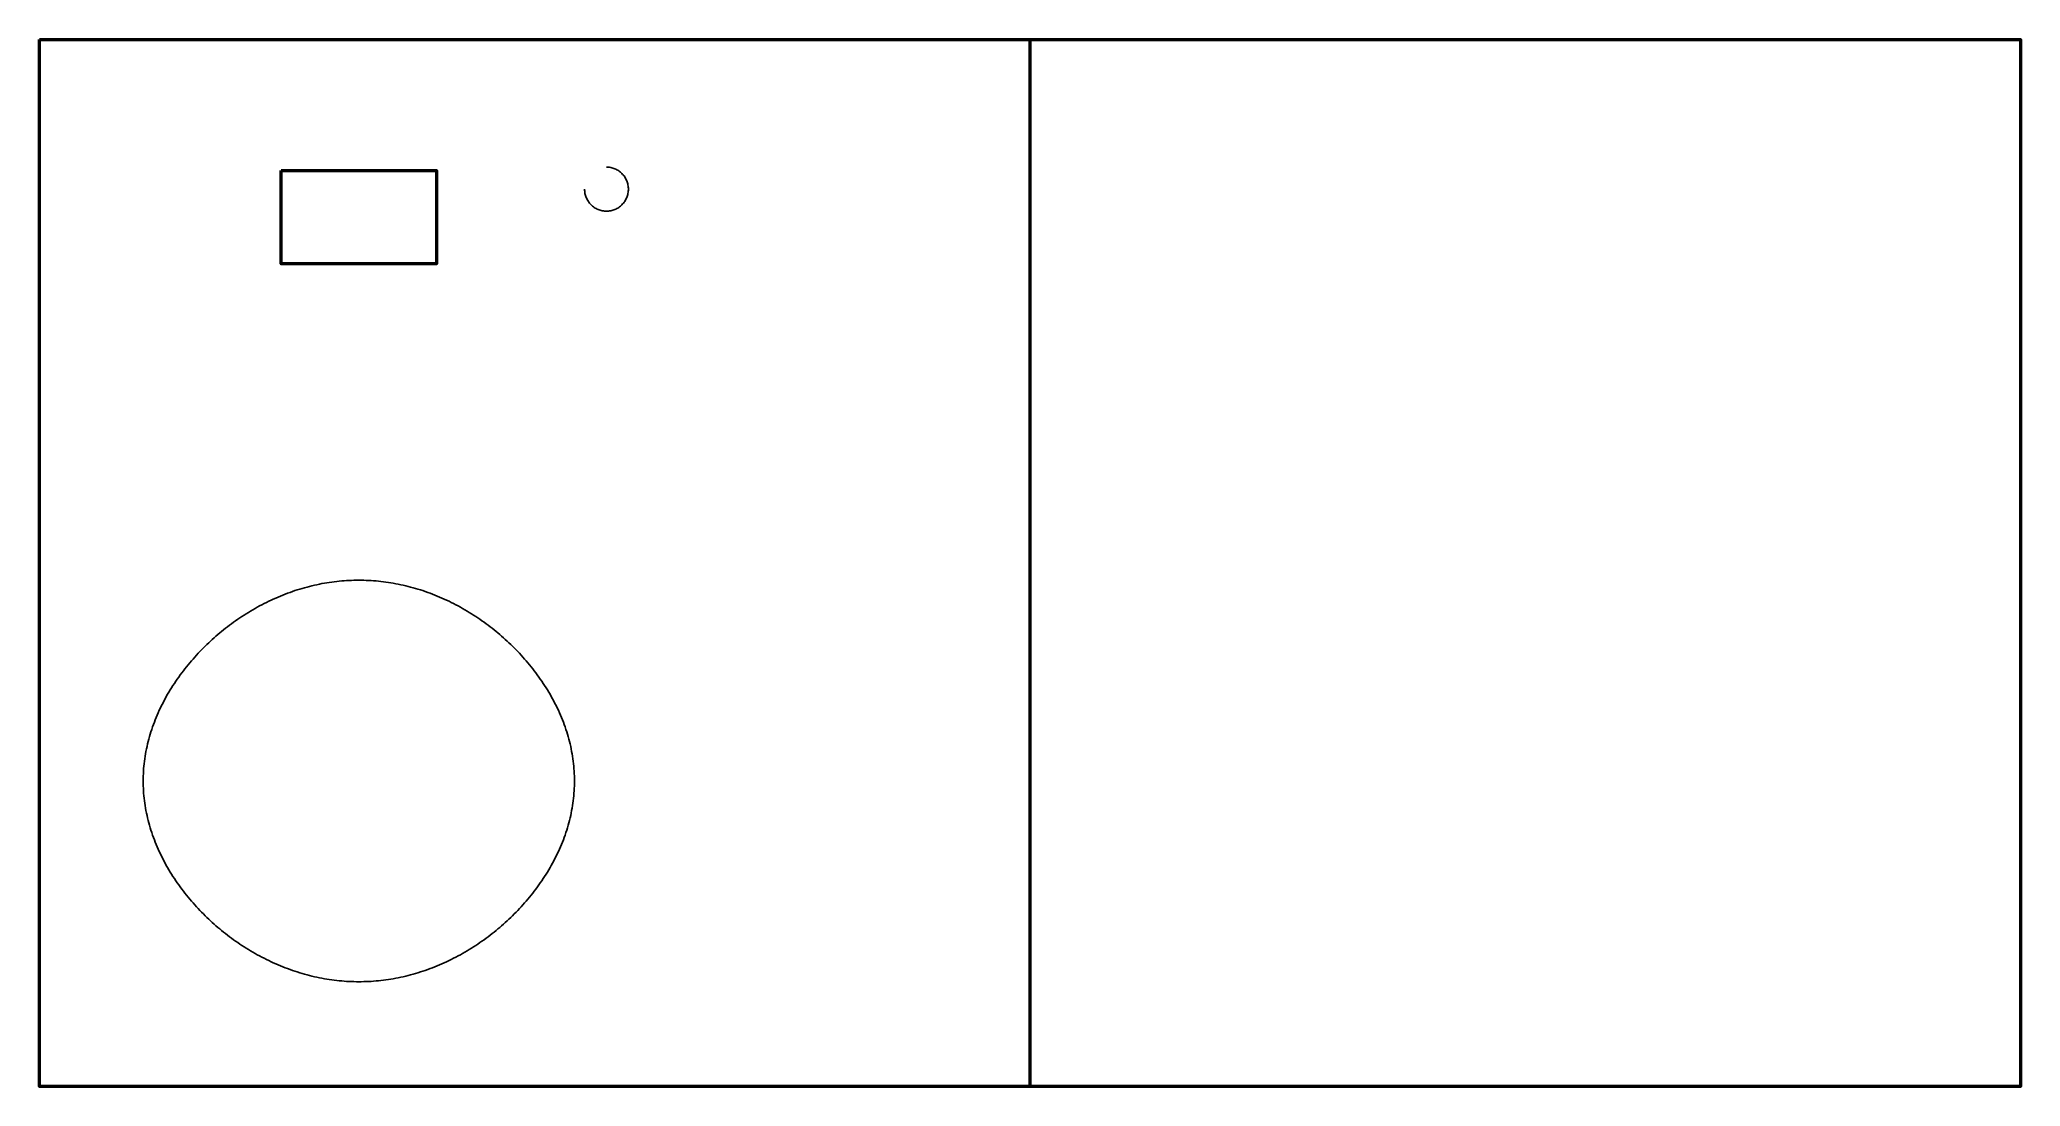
# Model space of a CAD drawing. Header units: millimetres. Extents: x 0 to 2649, y 0 to 1400.
import ezdxf

# ---------------------------------------------------------------- set-up
doc = ezdxf.new("R2010")
doc.units = ezdxf.units.MM
for name, color, linetype, lineweight in [('IV_BEND_DOWN', 250, 'Continuous', 50), ('IV_INTERIOR_PROFILES', 7, 'Continuous', 50), ('IV_OUTER_PROFILE', 7, 'Continuous', 50)]:
    doc.layers.add(name, color=color, linetype=linetype, lineweight=lineweight)

msp = doc.modelspace()

# ---------------------------------------------------------------- linework, layer by layer
for p, q in [((758, 1229.5), (759.4, 1229.5)), ((759.4, 1229.5), (760.8, 1229.4)), ((760.8, 1229.4), (762.2, 1229.2)), ((762.2, 1229.2), (763.6, 1228.9)), ((763.6, 1228.9), (765, 1228.6)), ((765, 1228.6), (766.4, 1228.2)), ((766.4, 1228.2), (767.8, 1227.8)), ((767.8, 1227.8), (769.2, 1227.2)), ((769.2, 1227.2), (770.5, 1226.7)), ((770.5, 1226.7), (771.8, 1226)), ((771.8, 1226), (773.1, 1225.3)), ((773.1, 1225.3), (774.3, 1224.5)), ((774.3, 1224.5), (775.5, 1223.6)), ((775.5, 1223.6), (776.6, 1222.8)), ((776.6, 1222.8), (777.7, 1221.8)), ((777.7, 1221.8), (778.7, 1220.9)), ((778.7, 1220.9), (779.6, 1219.8)), ((779.6, 1219.8), (780.6, 1218.8)), ((780.6, 1218.8), (781.4, 1217.6)), ((728.7, 1198.6), (728.7, 1200)), ((728.8, 1197.2), (728.7, 1198.6)), ((729, 1195.8), (728.8, 1197.2)), ((729.2, 1194.3), (729, 1195.8)), ((729.6, 1192.9), (729.2, 1194.3)), ((729.9, 1191.5), (729.6, 1192.9)), ((781.4, 1217.6), (782.3, 1216.5)), ((782.3, 1216.5), (783.1, 1215.2)), ((783.1, 1215.2), (783.8, 1214)), ((783.8, 1214), (784.4, 1212.6)), ((784.4, 1212.6), (785, 1211.3)), ((785, 1211.3), (785.6, 1209.9)), ((785.6, 1209.9), (786, 1208.5)), ((786, 1208.5), (786.4, 1207.1)), ((786.4, 1192.9), (786, 1191.5)), ((786.4, 1207.1), (786.7, 1205.7)), ((786.7, 1194.3), (786.4, 1192.9)), ((786.7, 1205.7), (787, 1204.2)), ((787, 1195.8), (786.7, 1194.3)), ((787, 1204.2), (787.1, 1202.8)), ((787.1, 1197.2), (787, 1195.8)), ((787.1, 1202.8), (787.2, 1201.4)), ((787.2, 1198.6), (787.1, 1197.2)), ((787.2, 1201.4), (787.3, 1200)), ((787.3, 1200), (787.2, 1198.6)), ((730.4, 1190.1), (729.9, 1191.5)), ((730.9, 1188.7), (730.4, 1190.1)), ((731.5, 1187.4), (730.9, 1188.7)), ((732.2, 1186), (731.5, 1187.4)), ((732.9, 1184.8), (732.2, 1186)), ((733.7, 1183.5), (732.9, 1184.8)), ((734.5, 1182.4), (733.7, 1183.5)), ((735.4, 1181.2), (734.5, 1182.4)), ((736.3, 1180.2), (735.4, 1181.2)), ((737.3, 1179.1), (736.3, 1180.2)), ((738.3, 1178.2), (737.3, 1179.1)), ((739.3, 1177.2), (738.3, 1178.2)), ((740.5, 1176.4), (739.3, 1177.2)), ((741.6, 1175.5), (740.5, 1176.4)), ((742.9, 1174.7), (741.6, 1175.5)), ((744.1, 1174), (742.9, 1174.7)), ((745.4, 1173.4), (744.1, 1174)), ((746.8, 1172.8), (745.4, 1173.4)), ((748.1, 1172.2), (746.8, 1172.8)), ((749.5, 1171.8), (748.1, 1172.2)), ((750.9, 1171.4), (749.5, 1171.8)), ((752.3, 1171.1), (750.9, 1171.4)), ((753.8, 1170.8), (752.3, 1171.1)), ((755.2, 1170.6), (753.8, 1170.8)), ((756.6, 1170.5), (755.2, 1170.6)), ((758, 1170.5), (756.6, 1170.5)), ((759.4, 1170.5), (758, 1170.5)), ((760.8, 1170.6), (759.4, 1170.5)), ((762.2, 1170.8), (760.8, 1170.6)), ((763.6, 1171.1), (762.2, 1170.8)), ((765, 1171.4), (763.6, 1171.1)), ((766.4, 1171.8), (765, 1171.4)), ((767.8, 1172.2), (766.4, 1171.8)), ((769.2, 1172.8), (767.8, 1172.2)), ((770.5, 1173.3), (769.2, 1172.8)), ((771.8, 1174), (770.5, 1173.3)), ((773.1, 1174.7), (771.8, 1174)), ((774.3, 1175.5), (773.1, 1174.7)), ((775.5, 1176.4), (774.3, 1175.5)), ((776.6, 1177.2), (775.5, 1176.4)), ((777.7, 1178.2), (776.6, 1177.2)), ((778.7, 1179.1), (777.7, 1178.2)), ((779.6, 1180.2), (778.7, 1179.1)), ((780.6, 1181.2), (779.6, 1180.2)), ((781.4, 1182.4), (780.6, 1181.2)), ((782.3, 1183.5), (781.4, 1182.4)), ((783.1, 1184.8), (782.3, 1183.5)), ((783.8, 1186), (783.1, 1184.8)), ((784.4, 1187.4), (783.8, 1186)), ((785, 1188.7), (784.4, 1187.4)), ((785.6, 1190.1), (785, 1188.7)), ((786, 1191.5), (785.6, 1190.1)), ((338, 661.9), (341.2, 663)), ((341.2, 663), (344.5, 664)), ((344.5, 664), (347.8, 665)), ((347.8, 665), (351, 666)), ((351, 666), (354.3, 667)), ((354.3, 667), (357.6, 667.9)), ((357.6, 667.9), (360.9, 668.7)), ((360.9, 668.7), (364.2, 669.5)), ((364.2, 669.5), (367.5, 670.3)), ((367.5, 670.3), (370.8, 671)), ((370.8, 671), (374.1, 671.7)), ((374.1, 671.7), (377.4, 672.4)), ((377.4, 672.4), (380.7, 673)), ((380.7, 673), (384, 673.5)), ((384, 673.5), (387.3, 674)), ((387.3, 674), (390.6, 674.5)), ((390.6, 674.5), (394, 675)), ((394, 675), (397.3, 675.3)), ((397.3, 675.3), (400.6, 675.7)), ((400.6, 675.7), (403.9, 676)), ((403.9, 676), (407.2, 676.3)), ((407.2, 676.3), (410.5, 676.5)), ((410.5, 676.5), (413.8, 676.7)), ((413.8, 676.7), (417, 676.8)), ((417, 676.8), (420.3, 676.9)), ((420.3, 676.9), (423.6, 677)), ((423.6, 677), (426.8, 677)), ((426.8, 677), (430.1, 677)), ((430.1, 677), (433.3, 676.9)), ((433.3, 676.9), (436.6, 676.8)), ((436.6, 676.8), (439.9, 676.7)), ((439.9, 676.7), (443.2, 676.5)), ((443.2, 676.5), (446.5, 676.3)), ((446.5, 676.3), (449.8, 676)), ((449.8, 676), (453.1, 675.7)), ((453.1, 675.7), (456.4, 675.3)), ((456.4, 675.3), (459.7, 674.9)), ((459.7, 674.9), (463, 674.5)), ((463, 674.5), (466.3, 674)), ((466.3, 674), (469.6, 673.5)), ((469.6, 673.5), (472.9, 673)), ((472.9, 673), (476.2, 672.3)), ((476.2, 672.3), (479.6, 671.7)), ((479.6, 671.7), (482.9, 671)), ((482.9, 671), (486.2, 670.3)), ((486.2, 670.3), (489.5, 669.5)), ((489.5, 669.5), (492.8, 668.7)), ((492.8, 668.7), (496.1, 667.9)), ((496.1, 667.9), (499.3, 667)), ((499.3, 667), (502.6, 666)), ((502.6, 666), (505.9, 665)), ((505.9, 665), (509.1, 664)), ((509.1, 664), (512.4, 663)), ((512.4, 663), (515.6, 661.9)), ((279.2, 634), (282.1, 635.7)), ((282.1, 635.7), (285.1, 637.5)), ((285.1, 637.5), (288, 639.2)), ((288, 639.2), (291, 640.9)), ((291, 640.9), (294, 642.5)), ((294, 642.5), (297.1, 644.1)), ((297.1, 644.1), (300.1, 645.7)), ((300.1, 645.7), (303.2, 647.3)), ((303.2, 647.3), (306.3, 648.8)), ((306.3, 648.8), (309.4, 650.2)), ((309.4, 650.2), (312.5, 651.7)), ((312.5, 651.7), (315.7, 653.1)), ((315.7, 653.1), (318.8, 654.5)), ((318.8, 654.5), (322, 655.8)), ((322, 655.8), (325.2, 657.1)), ((325.2, 657.1), (328.4, 658.3)), ((328.4, 658.3), (331.6, 659.5)), ((331.6, 659.5), (334.8, 660.7)), ((334.8, 660.7), (338, 661.9)), ((515.6, 661.9), (518.9, 660.7)), ((518.9, 660.7), (522.1, 659.5)), ((522.1, 659.5), (525.3, 658.3)), ((525.3, 658.3), (528.5, 657.1)), ((528.5, 657.1), (531.7, 655.8)), ((531.7, 655.8), (534.8, 654.5)), ((534.8, 654.5), (538, 653.1)), ((538, 653.1), (541.1, 651.7)), ((541.1, 651.7), (544.2, 650.2)), ((544.2, 650.2), (547.4, 648.8)), ((547.4, 648.8), (550.4, 647.3)), ((550.4, 647.3), (553.5, 645.7)), ((553.5, 645.7), (556.6, 644.1)), ((556.6, 644.1), (559.6, 642.5)), ((559.6, 642.5), (562.6, 640.9)), ((562.6, 640.9), (565.6, 639.2)), ((565.6, 639.2), (568.6, 637.5)), ((568.6, 637.5), (571.5, 635.7)), ((571.5, 635.7), (574.5, 634)), ((243.4, 608.5), (246, 610.6)), ((246, 610.6), (248.6, 612.7)), ((248.6, 612.7), (251.2, 614.7)), ((251.2, 614.7), (253.9, 616.8)), ((253.9, 616.8), (256.6, 618.8)), ((256.6, 618.8), (259.3, 620.8)), ((259.3, 620.8), (262.1, 622.7)), ((262.1, 622.7), (264.9, 624.7)), ((264.9, 624.7), (267.7, 626.6)), ((267.7, 626.6), (270.5, 628.5)), ((270.5, 628.5), (273.4, 630.3)), ((273.4, 630.3), (276.3, 632.2)), ((276.3, 632.2), (279.2, 634)), ((574.5, 634), (577.4, 632.2)), ((577.4, 632.2), (580.3, 630.3)), ((580.3, 630.3), (583.1, 628.5)), ((583.1, 628.5), (586, 626.6)), ((586, 626.6), (588.8, 624.7)), ((588.8, 624.7), (591.5, 622.7)), ((591.5, 622.7), (594.3, 620.8)), ((594.3, 620.8), (597, 618.8)), ((597, 618.8), (599.7, 616.8)), ((599.7, 616.8), (602.4, 614.7)), ((602.4, 614.7), (605.1, 612.7)), ((605.1, 612.7), (607.7, 610.6)), ((607.7, 610.6), (610.3, 608.5)), ((214.3, 581.6), (216.6, 584)), ((216.6, 584), (219, 586.4)), ((219, 586.4), (221.3, 588.7)), ((221.3, 588.7), (223.7, 591)), ((223.7, 591), (226.1, 593.3)), ((226.1, 593.3), (228.5, 595.6)), ((228.5, 595.6), (230.9, 597.8)), ((230.9, 597.8), (233.3, 600)), ((233.3, 600), (235.8, 602.1)), ((235.8, 602.1), (238.3, 604.3)), ((238.3, 604.3), (240.8, 606.4)), ((240.8, 606.4), (243.4, 608.5)), ((610.3, 608.5), (612.8, 606.4)), ((612.8, 606.4), (615.3, 604.3)), ((615.3, 604.3), (617.8, 602.1)), ((617.8, 602.1), (620.3, 600)), ((620.3, 600), (622.7, 597.8)), ((622.7, 597.8), (625.2, 595.6)), ((625.2, 595.6), (627.6, 593.3)), ((627.6, 593.3), (629.9, 591)), ((629.9, 591), (632.3, 588.7)), ((632.3, 588.7), (634.7, 586.4)), ((634.7, 586.4), (637, 584)), ((637, 584), (639.3, 581.6)), ((192.2, 555.8), (194.3, 558.5)), ((194.3, 558.5), (196.4, 561.2)), ((196.4, 561.2), (198.6, 563.9)), ((198.6, 563.9), (200.8, 566.5)), ((200.8, 566.5), (203, 569.1)), ((203, 569.1), (205.2, 571.6)), ((205.2, 571.6), (207.4, 574.2)), ((207.4, 574.2), (209.7, 576.7)), ((209.7, 576.7), (212, 579.2)), ((212, 579.2), (214.3, 581.6)), ((639.3, 581.6), (641.6, 579.2)), ((641.6, 579.2), (643.9, 576.7)), ((643.9, 576.7), (646.2, 574.2)), ((646.2, 574.2), (648.4, 571.6)), ((648.4, 571.6), (650.7, 569.1)), ((650.7, 569.1), (652.9, 566.5)), ((652.9, 566.5), (655.1, 563.9)), ((655.1, 563.9), (657.2, 561.2)), ((657.2, 561.2), (659.3, 558.5)), ((659.3, 558.5), (661.4, 555.8)), ((172.9, 527.4), (174.7, 530.3)), ((174.7, 530.3), (176.5, 533.2)), ((176.5, 533.2), (178.3, 536.1)), ((178.3, 536.1), (180.2, 539)), ((180.2, 539), (182.1, 541.9)), ((182.1, 541.9), (184.1, 544.7)), ((184.1, 544.7), (186.1, 547.5)), ((186.1, 547.5), (188.1, 550.3)), ((188.1, 550.3), (190.1, 553.1)), ((190.1, 553.1), (192.2, 555.8)), ((661.4, 555.8), (663.5, 553.1)), ((663.5, 553.1), (665.5, 550.3)), ((665.5, 550.3), (667.6, 547.5)), ((667.6, 547.5), (669.5, 544.7)), ((669.5, 544.7), (671.5, 541.9)), ((671.5, 541.9), (673.4, 539)), ((673.4, 539), (675.3, 536.1)), ((675.3, 536.1), (677.2, 533.2)), ((677.2, 533.2), (679, 530.3)), ((679, 530.3), (680.8, 527.4)), ((160, 503), (161.5, 506.1)), ((161.5, 506.1), (163, 509.2)), ((163, 509.2), (164.6, 512.3)), ((164.6, 512.3), (166.1, 515.3)), ((166.1, 515.3), (167.8, 518.4)), ((167.8, 518.4), (169.4, 521.4)), ((169.4, 521.4), (171.1, 524.4)), ((171.1, 524.4), (172.9, 527.4)), ((680.8, 527.4), (682.5, 524.4)), ((682.5, 524.4), (684.2, 521.4)), ((684.2, 521.4), (685.9, 518.4)), ((685.9, 518.4), (687.5, 515.3)), ((687.5, 515.3), (689.1, 512.3)), ((689.1, 512.3), (690.6, 509.2)), ((690.6, 509.2), (692.1, 506.1)), ((692.1, 506.1), (693.6, 503)), ((148.9, 474.3), (149.9, 477.5)), ((149.9, 477.5), (151, 480.8)), ((151, 480.8), (152.2, 484)), ((152.2, 484), (153.4, 487.2)), ((153.4, 487.2), (154.6, 490.4)), ((154.6, 490.4), (155.9, 493.5)), ((155.9, 493.5), (157.2, 496.7)), ((157.2, 496.7), (158.6, 499.8)), ((158.6, 499.8), (160, 503)), ((693.6, 503), (695, 499.8)), ((695, 499.8), (696.4, 496.7)), ((696.4, 496.7), (697.7, 493.5)), ((697.7, 493.5), (699, 490.4)), ((699, 490.4), (700.3, 487.2)), ((700.3, 487.2), (701.5, 484)), ((701.5, 484), (702.6, 480.8)), ((702.6, 480.8), (703.7, 477.5)), ((703.7, 477.5), (704.8, 474.3)), ((142.2, 448.1), (142.9, 451.4)), ((142.9, 451.4), (143.6, 454.7)), ((143.6, 454.7), (144.3, 458)), ((144.3, 458), (145.2, 461.2)), ((145.2, 461.2), (146, 464.5)), ((146, 464.5), (146.9, 467.8)), ((146.9, 467.8), (147.9, 471)), ((147.9, 471), (148.9, 474.3)), ((704.8, 474.3), (705.8, 471)), ((705.8, 471), (706.7, 467.8)), ((706.7, 467.8), (707.6, 464.5)), ((707.6, 464.5), (708.5, 461.2)), ((708.5, 461.2), (709.3, 458)), ((709.3, 458), (710.1, 454.7)), ((710.1, 454.7), (710.8, 451.4)), ((710.8, 451.4), (711.4, 448.1)), ((138.9, 421.7), (139.1, 425)), ((139.1, 425), (139.4, 428.3)), ((139.4, 428.3), (139.8, 431.6)), ((139.8, 431.6), (140.2, 434.9)), ((140.2, 434.9), (140.6, 438.2)), ((140.6, 438.2), (141.1, 441.5)), ((141.1, 441.5), (141.6, 444.8)), ((141.6, 444.8), (142.2, 448.1)), ((711.4, 448.1), (712, 444.8)), ((712, 444.8), (712.5, 441.5)), ((712.5, 441.5), (713, 438.2)), ((713, 438.2), (713.5, 434.9)), ((713.5, 434.9), (713.9, 431.6)), ((713.9, 431.6), (714.2, 428.3)), ((714.2, 428.3), (714.5, 425)), ((714.5, 425), (714.7, 421.7)), ((138.5, 411.8), (138.6, 415.1)), ((138.5, 408.5), (138.5, 411.8)), ((138.5, 405.2), (138.5, 408.5)), ((138.6, 401.9), (138.5, 405.2)), ((138.6, 415.1), (138.7, 418.4)), ((138.7, 398.6), (138.6, 401.9)), ((138.7, 418.4), (138.9, 421.7)), ((138.9, 395.3), (138.7, 398.6)), ((714.7, 421.7), (714.9, 418.4)), ((714.9, 398.6), (714.7, 395.3)), ((714.9, 418.4), (715, 415.1)), ((715, 401.9), (714.9, 398.6)), ((715, 415.1), (715.1, 411.8)), ((715.1, 405.2), (715, 401.9)), ((715.1, 411.8), (715.2, 408.5)), ((715.2, 408.5), (715.1, 405.2)), ((139.1, 392), (138.9, 395.3)), ((139.4, 388.7), (139.1, 392)), ((139.8, 385.4), (139.4, 388.7)), ((140.2, 382.1), (139.8, 385.4)), ((140.6, 378.8), (140.2, 382.1)), ((141.1, 375.5), (140.6, 378.8)), ((141.6, 372.2), (141.1, 375.5)), ((142.2, 368.9), (141.6, 372.2)), ((712, 372.2), (711.4, 368.9)), ((712.5, 375.5), (712, 372.2)), ((713, 378.8), (712.5, 375.5)), ((713.5, 382.1), (713, 378.8)), ((713.9, 385.4), (713.5, 382.1)), ((714.2, 388.7), (713.9, 385.4)), ((714.5, 392), (714.2, 388.7)), ((714.7, 395.3), (714.5, 392)), ((142.9, 365.6), (142.2, 368.9)), ((143.6, 362.3), (142.9, 365.6)), ((144.3, 359), (143.6, 362.3)), ((145.2, 355.8), (144.3, 359)), ((146, 352.5), (145.2, 355.8)), ((146.9, 349.2), (146, 352.5)), ((147.9, 346), (146.9, 349.2)), ((148.9, 342.7), (147.9, 346)), ((705.8, 346), (704.8, 342.7)), ((706.7, 349.2), (705.8, 346)), ((707.6, 352.5), (706.7, 349.2)), ((708.5, 355.8), (707.6, 352.5)), ((709.3, 359), (708.5, 355.8)), ((710.1, 362.3), (709.3, 359)), ((710.8, 365.6), (710.1, 362.3)), ((711.4, 368.9), (710.8, 365.6)), ((149.9, 339.5), (148.9, 342.7)), ((151, 336.2), (149.9, 339.5)), ((152.2, 333), (151, 336.2)), ((153.4, 329.8), (152.2, 333)), ((154.6, 326.6), (153.4, 329.8)), ((155.9, 323.5), (154.6, 326.6)), ((157.2, 320.3), (155.9, 323.5)), ((158.6, 317.2), (157.2, 320.3)), ((696.4, 320.3), (695, 317.2)), ((697.7, 323.5), (696.4, 320.3)), ((699, 326.6), (697.7, 323.5)), ((700.3, 329.8), (699, 326.6)), ((701.5, 333), (700.3, 329.8)), ((702.6, 336.2), (701.5, 333)), ((703.7, 339.5), (702.6, 336.2)), ((704.8, 342.7), (703.7, 339.5)), ((160, 314), (158.6, 317.2)), ((161.5, 310.9), (160, 314)), ((163, 307.8), (161.5, 310.9)), ((164.6, 304.7), (163, 307.8)), ((166.1, 301.7), (164.6, 304.7)), ((167.8, 298.6), (166.1, 301.7)), ((169.4, 295.6), (167.8, 298.6)), ((171.1, 292.6), (169.4, 295.6)), ((172.9, 289.6), (171.1, 292.6)), ((682.5, 292.6), (680.8, 289.6)), ((684.2, 295.6), (682.5, 292.6)), ((685.9, 298.6), (684.2, 295.6)), ((687.5, 301.7), (685.9, 298.6)), ((689.1, 304.7), (687.5, 301.7)), ((690.6, 307.8), (689.1, 304.7)), ((692.1, 310.9), (690.6, 307.8)), ((693.6, 314), (692.1, 310.9)), ((695, 317.2), (693.6, 314)), ((174.7, 286.7), (172.9, 289.6)), ((176.5, 283.8), (174.7, 286.7)), ((178.3, 280.9), (176.5, 283.8)), ((180.2, 278), (178.3, 280.9)), ((182.1, 275.1), (180.2, 278)), ((184.1, 272.3), (182.1, 275.1)), ((186.1, 269.5), (184.1, 272.3)), ((188.1, 266.7), (186.1, 269.5)), ((190.1, 263.9), (188.1, 266.7)), ((665.6, 266.7), (663.5, 263.9)), ((667.6, 269.5), (665.6, 266.7)), ((669.5, 272.3), (667.6, 269.5)), ((671.5, 275.1), (669.5, 272.3)), ((673.4, 278), (671.5, 275.1)), ((675.3, 280.9), (673.4, 278)), ((677.2, 283.8), (675.3, 280.9)), ((679, 286.7), (677.2, 283.8)), ((680.8, 289.6), (679, 286.7)), ((192.2, 261.2), (190.1, 263.9)), ((194.3, 258.5), (192.2, 261.2)), ((196.4, 255.8), (194.3, 258.5)), ((198.6, 253.1), (196.4, 255.8)), ((200.8, 250.5), (198.6, 253.1)), ((203, 247.9), (200.8, 250.5)), ((205.2, 245.4), (203, 247.9)), ((207.4, 242.8), (205.2, 245.4)), ((209.7, 240.3), (207.4, 242.8)), ((212, 237.8), (209.7, 240.3)), ((643.9, 240.3), (641.6, 237.8)), ((646.2, 242.8), (643.9, 240.3)), ((648.4, 245.4), (646.2, 242.8)), ((650.7, 247.9), (648.4, 245.4)), ((652.9, 250.5), (650.7, 247.9)), ((655.1, 253.1), (652.9, 250.5)), ((657.2, 255.8), (655.1, 253.1)), ((659.3, 258.5), (657.2, 255.8)), ((661.4, 261.2), (659.3, 258.5)), ((663.5, 263.9), (661.4, 261.2)), ((214.3, 235.4), (212, 237.8)), ((216.6, 233), (214.3, 235.4)), ((219, 230.6), (216.6, 233)), ((221.3, 228.3), (219, 230.6)), ((223.7, 226), (221.3, 228.3)), ((226.1, 223.7), (223.7, 226)), ((228.5, 221.4), (226.1, 223.7)), ((230.9, 219.2), (228.5, 221.4)), ((233.3, 217), (230.9, 219.2)), ((235.8, 214.9), (233.3, 217)), ((238.3, 212.7), (235.8, 214.9)), ((240.8, 210.6), (238.3, 212.7)), ((615.3, 212.7), (612.8, 210.6)), ((617.8, 214.9), (615.3, 212.7)), ((620.3, 217), (617.8, 214.9)), ((622.7, 219.2), (620.3, 217)), ((625.1, 221.4), (622.7, 219.2)), ((627.5, 223.7), (625.1, 221.4)), ((629.9, 226), (627.5, 223.7)), ((632.3, 228.3), (629.9, 226)), ((634.7, 230.6), (632.3, 228.3)), ((637, 233), (634.7, 230.6)), ((639.3, 235.4), (637, 233)), ((641.6, 237.8), (639.3, 235.4)), ((243.4, 208.5), (240.8, 210.6)), ((246, 206.4), (243.4, 208.5)), ((248.6, 204.3), (246, 206.4)), ((251.2, 202.3), (248.6, 204.3)), ((253.9, 200.2), (251.2, 202.3)), ((256.6, 198.2), (253.9, 200.2)), ((259.3, 196.2), (256.6, 198.2)), ((262.1, 194.3), (259.3, 196.2)), ((264.9, 192.3), (262.1, 194.3)), ((267.7, 190.4), (264.9, 192.3)), ((270.5, 188.5), (267.7, 190.4)), ((273.4, 186.7), (270.5, 188.5)), ((276.3, 184.8), (273.4, 186.7)), ((580.3, 186.7), (577.4, 184.8)), ((583.1, 188.5), (580.3, 186.7)), ((586, 190.4), (583.1, 188.5)), ((588.8, 192.3), (586, 190.4)), ((591.5, 194.3), (588.8, 192.3)), ((594.3, 196.2), (591.5, 194.3)), ((597, 198.2), (594.3, 196.2)), ((599.7, 200.2), (597, 198.2)), ((602.4, 202.3), (599.7, 200.2)), ((605.1, 204.3), (602.4, 202.3)), ((607.7, 206.4), (605.1, 204.3)), ((610.3, 208.5), (607.7, 206.4)), ((612.8, 210.6), (610.3, 208.5)), ((279.2, 183), (276.3, 184.8)), ((282.1, 181.3), (279.2, 183)), ((285.1, 179.5), (282.1, 181.3)), ((288, 177.8), (285.1, 179.5)), ((291, 176.1), (288, 177.8)), ((294, 174.5), (291, 176.1)), ((297.1, 172.9), (294, 174.5)), ((300.1, 171.3), (297.1, 172.9)), ((303.2, 169.7), (300.1, 171.3)), ((306.3, 168.2), (303.2, 169.7)), ((309.4, 166.8), (306.3, 168.2)), ((312.5, 165.3), (309.4, 166.8)), ((315.7, 163.9), (312.5, 165.3)), ((318.8, 162.5), (315.7, 163.9)), ((322, 161.2), (318.8, 162.5)), ((325.2, 159.9), (322, 161.2)), ((328.4, 158.7), (325.2, 159.9)), ((528.5, 159.9), (525.3, 158.7)), ((531.7, 161.2), (528.5, 159.9)), ((534.8, 162.5), (531.7, 161.2)), ((538, 163.9), (534.8, 162.5)), ((541.1, 165.3), (538, 163.9)), ((544.2, 166.8), (541.1, 165.3)), ((547.4, 168.2), (544.2, 166.8)), ((550.4, 169.7), (547.4, 168.2)), ((553.5, 171.3), (550.4, 169.7)), ((556.6, 172.9), (553.5, 171.3)), ((559.6, 174.5), (556.6, 172.9)), ((562.6, 176.1), (559.6, 174.5)), ((565.6, 177.8), (562.6, 176.1)), ((568.6, 179.5), (565.6, 177.8)), ((571.5, 181.3), (568.6, 179.5)), ((574.5, 183), (571.5, 181.3)), ((577.4, 184.8), (574.5, 183)), ((331.6, 157.5), (328.4, 158.7)), ((334.8, 156.3), (331.6, 157.5)), ((338, 155.1), (334.8, 156.3)), ((341.2, 154), (338, 155.1)), ((344.5, 153), (341.2, 154)), ((347.8, 152), (344.5, 153)), ((351, 151), (347.8, 152)), ((354.3, 150), (351, 151)), ((357.6, 149.1), (354.3, 150)), ((360.9, 148.3), (357.6, 149.1)), ((364.2, 147.5), (360.9, 148.3)), ((367.5, 146.7), (364.2, 147.5)), ((370.8, 146), (367.5, 146.7)), ((374.1, 145.3), (370.8, 146)), ((377.4, 144.6), (374.1, 145.3)), ((380.7, 144), (377.4, 144.6)), ((384, 143.5), (380.7, 144)), ((387.3, 143), (384, 143.5)), ((390.6, 142.5), (387.3, 143)), ((394, 142.1), (390.6, 142.5)), ((397.3, 141.7), (394, 142.1)), ((400.6, 141.3), (397.3, 141.7)), ((403.9, 141), (400.6, 141.3)), ((407.2, 140.7), (403.9, 141)), ((410.5, 140.5), (407.2, 140.7)), ((413.8, 140.3), (410.5, 140.5)), ((417, 140.2), (413.8, 140.3)), ((420.3, 140.1), (417, 140.2)), ((423.6, 140), (420.3, 140.1)), ((426.8, 140), (423.6, 140)), ((430.1, 140), (426.8, 140)), ((433.3, 140.1), (430.1, 140)), ((436.6, 140.2), (433.3, 140.1)), ((439.9, 140.3), (436.6, 140.2)), ((443.2, 140.5), (439.9, 140.3)), ((446.5, 140.7), (443.2, 140.5)), ((449.8, 141), (446.5, 140.7)), ((453.1, 141.3), (449.8, 141)), ((456.4, 141.7), (453.1, 141.3)), ((459.7, 142), (456.4, 141.7)), ((463, 142.5), (459.7, 142)), ((466.3, 143), (463, 142.5)), ((469.6, 143.5), (466.3, 143)), ((472.9, 144), (469.6, 143.5)), ((476.3, 144.6), (472.9, 144)), ((479.6, 145.3), (476.3, 144.6)), ((482.9, 146), (479.6, 145.3)), ((486.2, 146.7), (482.9, 146)), ((489.5, 147.5), (486.2, 146.7)), ((492.8, 148.3), (489.5, 147.5)), ((496.1, 149.1), (492.8, 148.3)), ((499.3, 150), (496.1, 149.1)), ((502.6, 151), (499.3, 150)), ((505.9, 152), (502.6, 151)), ((509.1, 153), (505.9, 152)), ((512.4, 154), (509.1, 153)), ((515.6, 155.1), (512.4, 154)), ((518.9, 156.3), (515.6, 155.1)), ((522.1, 157.5), (518.9, 156.3)), ((525.3, 158.7), (522.1, 157.5))]:
    msp.add_line(p, q)
at = {"layer": 'IV_BEND_DOWN'}
msp.add_line((1324.3, 0), (1324.3, 1400), dxfattribs=at)
at = {"layer": 'IV_INTERIOR_PROFILES', "flags": 128}
msp.add_lwpolyline([(323.1, 1225), (530.5, 1225), (530.5, 1100), (323.1, 1100)], close=True, dxfattribs=at)
at = {"layer": 'IV_OUTER_PROFILE', "flags": 128}
msp.add_lwpolyline([(0, 1400), (2648.5, 1400), (2648.5, 0), (0, 0)], close=True, dxfattribs=at)

doc.saveas('drawing.dxf')
